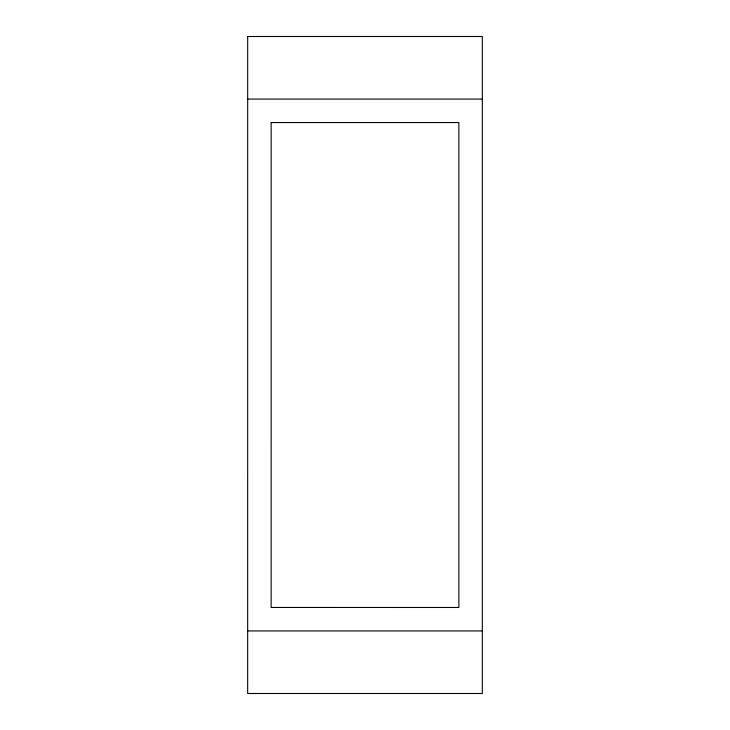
<?xml version="1.0" encoding="UTF-8"?>
<svg xmlns="http://www.w3.org/2000/svg" width="730" height="730" viewBox="0 0 730 730"><rect width="100%" height="100%" fill="white"/><g stroke="black" fill="none" stroke-linecap="round" stroke-linejoin="round"><path stroke-width="1.09" d="M247.68 99.07L482.32 99.07M247.68 630.93L482.32 630.93M247.68 36.5L247.671 693.5L482.32 693.5L482.329 36.5L247.68 36.5M271.149 122.54L271.14 607.46L458.86 607.47L458.86 122.54L271.149 122.54"/></g></svg>
